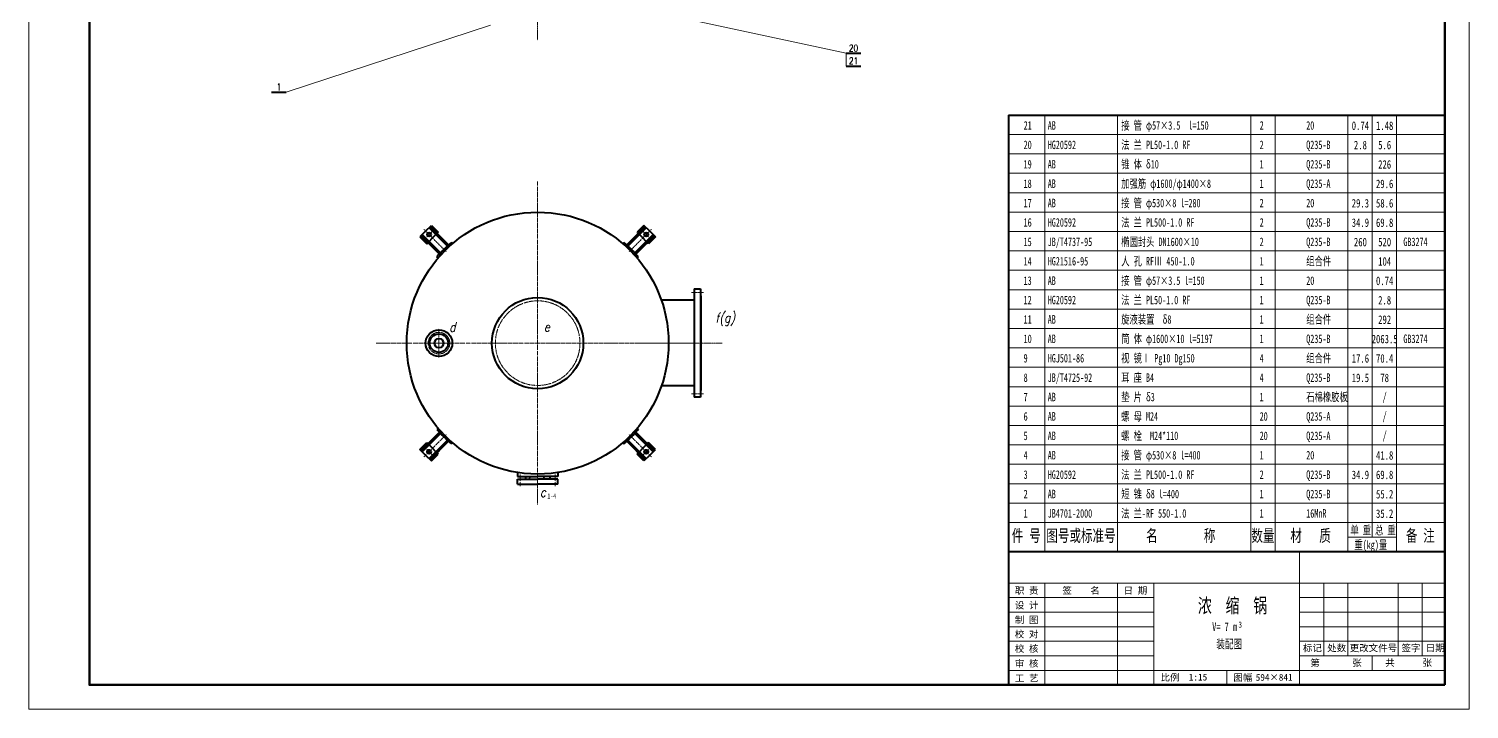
# Model space of a CAD drawing. Extents: x 588 to 17114, y -11774 to 841.
# Drawn here: x 8204 to 17114, y -11774 to -7565 of the extents above; entities that cross this region are included whole.
import ezdxf
from ezdxf.enums import TextEntityAlignment as Align

# ---------------------------------------------------------------- set-up
doc = ezdxf.new("R2010")
doc.units = 0
doc.header["$LTSCALE"] = 10
doc.linetypes.add('ZXX-L', pattern=[3.28, 2.5, -0.3, 0.18, -0.3])
doc.linetypes.add('ZXX-S', pattern=[1.27, 0.75, -0.2, 0.12, -0.2])
for name, color, linetype, lineweight in [('A 粗实线', 1, 'CONTINUOUS', 40), ('B 细实线', 7, 'CONTINUOUS', 18), ('C 文 字', 2, 'CONTINUOUS', 20), ('D 短中心线', 3, 'ZXX-S', 18), ('E 长中心线', 3, 'ZXX-L', 18), ('J 标注尺寸', 2, 'CONTINUOUS', 18)]:
    doc.layers.add(name, color=color, linetype=linetype, lineweight=lineweight)
doc.styles.add('HZTXT', font='SIMFANG.TTF', dxfattribs={"width": 0.75})
doc.styles.add('ITALICT', font='ITALICT.shx', dxfattribs={"width": 0.7})
doc.styles.add('ROMANC', font='romanc', dxfattribs={"width": 0.7, "height": 6})
doc.styles.add('标题中文', font='SIMFANG.TTF', dxfattribs={"width": 0.7})

msp = doc.modelspace()

# ---------------------------------------------------------------- linework, layer by layer
at = {"layer": 'A 粗实线'}
for p, q in [((13259.7, -7716.2), (13350, -7716.2)), ((13259.7, -7795.2), (13350, -7795.2)), ((9705.9, -7956.4), (9796.1, -7956.4)), ((14264.1, -8099), (14264.1, -10799)), ((14264.1, -8099), (16964.1, -8099)), ((10658.8, -8816.5), (10623.5, -8851.9)), ((10658.8, -8816.5), (10694.2, -8781.2)), ((10793.6, -8908.8), (10680.1, -8795.3)), ((10801, -8902.1), (10687.1, -8788.2)), ((10694.2, -8781.2), (10736.6, -8823.6)), ((11902.7, -8902.1), (12016.5, -8788.2)), ((11910, -8908.8), (12023.6, -8795.3)), ((12009.4, -8781.2), (11967, -8823.6)), ((12044.8, -8816.5), (12009.4, -8781.2)), ((12044.8, -8816.5), (12080.1, -8851.9)), ((10623.5, -8851.9), (10665.9, -8894.3)), ((10744.4, -8958.6), (10630.6, -8844.8)), ((10751.2, -8951.3), (10637.6, -8837.7)), ((10665.9, -8894.3), (10673, -8887.2)), ((10680.1, -8880.2), (10701.3, -8859)), ((10722.5, -8837.7), (10701.3, -8859)), ((10736.6, -8823.6), (10729.6, -8830.7)), ((10824.9, -8894.3), (10818.4, -8886.7)), ((11878.7, -8894.3), (11885.2, -8886.7)), ((11952.5, -8951.3), (12066, -8837.7)), ((11959.2, -8958.6), (12073.1, -8844.8)), ((11967, -8823.6), (11974.1, -8830.7)), ((11981.1, -8837.7), (12002.3, -8859)), ((12023.6, -8880.2), (12002.3, -8859)), ((12037.7, -8894.3), (12030.6, -8887.2)), ((12080.1, -8851.9), (12037.7, -8894.3)), ((10736.6, -8982.6), (10729, -8976.1)), ((11967, -8982.6), (11974.6, -8976.1)), ((12320.9, -9174.5), (12320.9, -9844.5)), ((12320.9, -9174.5), (12358.9, -9174.5)), ((12358.9, -9174.5), (12358.9, -9844.5)), ((12320.9, -9244.5), (12117.2, -9244.5)), ((12358.9, -9217), (12361.9, -9217)), ((12361.9, -9217), (12361.9, -9802)), ((12361.9, -9244.5), (12361.9, -9774.5)), ((12320.9, -9774.5), (12117.2, -9774.5)), ((12358.9, -9844.5), (12320.9, -9844.5)), ((12361.9, -9802), (12361.9, -9802)), ((10744.4, -10060.4), (10630.6, -10174.2)), ((10751.2, -10067.7), (10637.6, -10181.3)), ((10736.6, -10036.4), (10729, -10042.9)), ((11952.5, -10067.7), (12066, -10181.3)), ((11959.2, -10060.4), (12073.1, -10174.2)), ((11967, -10036.4), (11974.6, -10042.9)), ((10623.5, -10167.1), (10665.9, -10124.7)), ((10665.9, -10124.7), (10673, -10131.8)), ((10793.6, -10110.2), (10680.1, -10223.7)), ((10680.1, -10138.8), (10701.3, -10160)), ((10801, -10116.9), (10687.1, -10230.7)), ((10824.9, -10124.7), (10818.4, -10132.3)), ((11878.7, -10124.7), (11885.2, -10132.3)), ((11902.7, -10116.9), (12016.5, -10230.7)), ((11910, -10110.2), (12023.6, -10223.7)), ((12023.6, -10138.8), (12002.3, -10160)), ((12037.7, -10124.7), (12030.6, -10131.8)), ((12080.1, -10167.1), (12037.7, -10124.7)), ((10658.8, -10202.5), (10623.5, -10167.1)), ((10658.8, -10202.5), (10694.2, -10237.8)), ((10694.2, -10237.8), (10736.6, -10195.4)), ((10722.5, -10181.3), (10701.3, -10160)), ((10736.6, -10195.4), (10729.6, -10188.3)), ((11967, -10195.4), (11974.1, -10188.3)), ((12009.4, -10237.8), (11967, -10195.4)), ((11981.1, -10181.3), (12002.3, -10160)), ((12044.8, -10202.5), (12009.4, -10237.8)), ((12044.8, -10202.5), (12080.1, -10167.1)), ((11226.8, -10309.8), (11226.8, -10334.8)), ((11226.8, -10334.8), (11351.8, -10334.8)), ((11276.8, -10334.8), (11276.8, -10352)), ((11476.8, -10334.8), (11351.8, -10334.8)), ((11426.8, -10334.8), (11426.8, -10352)), ((11476.8, -10309.8), (11476.8, -10334.8)), ((11226.8, -10352), (11351.8, -10352)), ((11226.8, -10382), (11226.8, -10352)), ((11226.8, -10382), (11351.8, -10382)), ((11476.8, -10352), (11351.8, -10352)), ((11476.8, -10382), (11351.8, -10382)), ((11476.8, -10382), (11476.8, -10352)), ((14264.1, -10799), (16964.1, -10799))]:
    msp.add_line(p, q, dxfattribs=at)
at = {"layer": 'A 粗实线', "color": 1}
msp.add_line((14264.1, -10799), (14264.1, -11624), dxfattribs=at)
at = {"layer": 'A 粗实线', "color": 5, "lineweight": 120}
msp.add_lwpolyline([(16964.1, -11624), (16964.1, 691), (8579.1, 691), (8579.1, -11624)], close=True, dxfattribs=at)
at = {"layer": 'A 粗实线'}
for centre, radius in [((11351.8, -9509.5), 810), ((10680.1, -8837.7), 12), ((12023.6, -8837.7), 12), ((11351.8, -9509.5), 282.5), ((10741.2, -9509.5), 82.5), ((10741.2, -9509.5), 57), ((10741.2, -9509.5), 28.5), ((10680.1, -10181.3), 12), ((12023.6, -10181.3), 12)]:
    msp.add_circle(centre, radius, dxfattribs=at)
for start, end in [(130.57903, 135), (45, 49.42097), (135, 139.42097), (40.57903, 45), (220.57903, 225), (315, 319.42097), (225, 229.42097), (310.57903, 315)]:
    msp.add_arc((11351.8, -9509.5), 820, start, end, dxfattribs=at)
at = {"layer": 'B 细实线'}
for p, q in [((11766.8, -7396.6), (13259.7, -7716.2)), ((11059.3, -7542.1), (9796.1, -7956.4)), ((13259.7, -7795.2), (13259.7, -7716.2)), ((14489.1, -10799), (14489.1, -8099)), ((14939.1, -10799), (14939.1, -8099)), ((15764.1, -10799), (15764.1, -8099)), ((15914.1, -10799), (15914.1, -8099)), ((16364.1, -10799), (16364.1, -8099)), ((16514.1, -10709), (16514.1, -8099)), ((16664.1, -10799), (16664.1, -8099)), ((14264.1, -8219), (16964.1, -8219)), ((14264.1, -8339), (16964.1, -8339)), ((14264.1, -8459), (16964.1, -8459)), ((14264.1, -8579), (16964.1, -8579)), ((14264.1, -8699), (16964.1, -8699)), ((14264.1, -8819), (16964.1, -8819)), ((14264.1, -8939), (16964.1, -8939)), ((14264.1, -9059), (16964.1, -9059)), ((14264.1, -9179), (16964.1, -9179)), ((14264.1, -9299), (16964.1, -9299)), ((14264.1, -9419), (16964.1, -9419)), ((14264.1, -9539), (16964.1, -9539)), ((14264.1, -9659), (16964.1, -9659)), ((14264.1, -9779), (16964.1, -9779)), ((14264.1, -9899), (16964.1, -9899)), ((14264.1, -10019), (16964.1, -10019)), ((14264.1, -10139), (16964.1, -10139)), ((14264.1, -10259), (16964.1, -10259)), ((11297.5, -10348.8), (11308.1, -10338.2)), ((11299.3, -10343.7), (11303.2, -10340)), ((11302.8, -10346.9), (11305.8, -10344.1)), ((11383.6, -10348.8), (11394.2, -10338.2)), ((11385.4, -10343.6), (11389.3, -10340)), ((11388.9, -10346.8), (11391.9, -10344.1)), ((14264.1, -10379), (16964.1, -10379)), ((14264.1, -10499), (16964.1, -10499)), ((14264.1, -10619), (16964.1, -10619)), ((16364.1, -10709), (16664.1, -10709)), ((16064.1, -10799), (16064.1, -11624)), ((14264.1, -10994), (16964.1, -10994)), ((14489.1, -10994), (14489.1, -11624)), ((14939.1, -10994), (14939.1, -11624)), ((15164.1, -10994), (15164.1, -11624)), ((16214.1, -10994), (16214.1, -11444)), ((16364.1, -10994), (16364.1, -11444)), ((16673.8, -10994), (16673.8, -11444)), ((16823.8, -10994), (16823.8, -11444)), ((14264.1, -11084), (15164.1, -11084)), ((16064.1, -11084), (16964.1, -11084)), ((14264.1, -11174), (15164.1, -11174)), ((16064.1, -11174), (16964.1, -11174)), ((14264.1, -11264), (15164.1, -11264)), ((16064.1, -11264), (16964.1, -11264)), ((14264.1, -11354), (15164.1, -11354)), ((16064.1, -11354), (16964.1, -11354)), ((14264.1, -11444), (15164.1, -11444)), ((16064.1, -11444), (16964.1, -11444)), ((16514.1, -11534), (16514.1, -11444)), ((14264.1, -11534), (16964.1, -11534)), ((15614.1, -11534), (15614.1, -11624))]:
    msp.add_line(p, q, dxfattribs=at)
msp.add_lwpolyline([(17114.1, -11774), (17114.1, 841), (8204.1, 841), (8204.1, -11774)], close=True, dxfattribs=at)
at = {"layer": 'D 短中心线'}
for p, q in [((11351.8, -6505.4), (11351.8, -7636.2)), ((10648.2, -8805.9), (10786.1, -8943.8)), ((10680.1, -8837.7), (10697, -8820.8)), ((12055.4, -8805.9), (11917.5, -8943.8)), ((12023.6, -8837.7), (12006.6, -8820.8)), ((10680.1, -8837.7), (10663.1, -8854.7)), ((12023.6, -8837.7), (12040.5, -8854.7)), ((12377.9, -9195.7), (12301.9, -9195.7)), ((10741.2, -9598.9), (10741.2, -9420.1)), ((11974.2, -9509.5), (12494.4, -9509.5)), ((12377.9, -9823.2), (12301.9, -9823.2)), ((10648.2, -10213.1), (10786.1, -10075.2)), ((12055.4, -10213.1), (11917.5, -10075.2)), ((10680.1, -10181.3), (10663.1, -10164.3)), ((10680.1, -10181.3), (10697, -10198.2)), ((12023.6, -10181.3), (12006.6, -10198.2)), ((12023.6, -10181.3), (12040.5, -10164.3))]:
    msp.add_line(p, q, dxfattribs=at)
at = {"layer": 'E 长中心线'}
for p, q in [((11351.8, -8509.5), (11351.8, -10509.5)), ((10351.8, -9509.5), (12351.8, -9509.5)), ((11244.3, -10394.3), (11244.3, -10322.6)), ((11459.3, -10394.3), (11459.3, -10322.6))]:
    msp.add_line(p, q, dxfattribs=at)
for centre, radius in [((11351.8, -9509.5), 261.7), ((10741.2, -9509.5), 66.8)]:
    msp.add_circle(centre, radius, dxfattribs=at)

# ---------------------------------------------------------------- texts
at = {"layer": 'C 文 字'}
for s, height, style, width, p in [('20', 42.34, 'ROMANC', 0.8, (13305.9, -7684.4)), ('21', 42.34, 'ROMANC', 0.8, (13305.9, -7763.4)), ('1', 42.3, 'ROMANC', 0.8, (9752, -7924.6)), ('0.74', 52.5, 'HZTXT', 0.75, (16441.1, -8164.5)), ('1.48', 52.5, 'HZTXT', 0.75, (16591.1, -8164.5)), ('2.8', 52.5, 'HZTXT', 0.75, (16441.1, -8284.5)), ('5.6', 52.5, 'HZTXT', 0.75, (16591.1, -8284.5)), ('226', 52.5, 'HZTXT', 0.75, (16591.1, -8404.5)), ('29.6', 52.5, 'HZTXT', 0.75, (16591.1, -8524.5)), ('29.3', 52.5, 'HZTXT', 0.75, (16441.1, -8644.5)), ('58.6', 52.5, 'HZTXT', 0.75, (16591.1, -8644.5)), ('34.9', 52.5, 'HZTXT', 0.75, (16441.1, -8764.5)), ('69.8', 52.5, 'HZTXT', 0.75, (16591.1, -8764.5)), ('260', 52.5, 'HZTXT', 0.75, (16441.1, -8884.5)), ('520', 52.5, 'HZTXT', 0.75, (16591.1, -8884.5)), ('104', 52.5, 'HZTXT', 0.75, (16591.1, -9004.5)), ('0.74', 52.5, 'HZTXT', 0.75, (16591.1, -9124.5)), ('2.8', 52.5, 'HZTXT', 0.75, (16591.1, -9244.5)), ('292', 52.5, 'HZTXT', 0.75, (16591.1, -9364.5)), ('2063.5', 52.5, 'HZTXT', 0.75, (16591.1, -9484.5)), ('17.6', 52.5, 'HZTXT', 0.75, (16441.1, -9604.5)), ('70.4', 52.5, 'HZTXT', 0.75, (16591.1, -9604.5)), ('19.5', 52.5, 'HZTXT', 0.75, (16441.1, -9724.5)), ('78', 52.5, 'HZTXT', 0.75, (16591.1, -9724.5)), ('/', 52.5, 'HZTXT', 0.75, (16591.1, -9844.5)), ('/', 52.5, 'HZTXT', 0.75, (16591.1, -9964.5)), ('/', 52.5, 'HZTXT', 0.75, (16591.1, -10084.5)), ('41.8', 52.5, 'HZTXT', 0.75, (16591.1, -10204.5)), ('34.9', 52.5, 'HZTXT', 0.75, (16441.1, -10324.5)), ('69.8', 52.5, 'HZTXT', 0.75, (16591.1, -10324.5)), ('55.2', 52.5, 'HZTXT', 0.75, (16591.1, -10444.5)), ('35.2', 52.5, 'HZTXT', 0.75, (16591.1, -10564.5))]:
    msp.add_text(s, height=height, dxfattribs=dict(at, style=style, width=width)).set_placement(p, align=Align.MIDDLE)
at = {"layer": 'C 文 字', "style": 'ITALICT', "width": 0.8}
for s, p in [('f(g)', (12451.8, -9381.7)), ('d', (10805.2, -9440.4)), ('e', (11390.6, -9438.4)), ('c', (11366.3, -10461.6))]:
    msp.add_text(s, height=60, dxfattribs=at).set_placement(p)
at = {"layer": 'C 文 字', "style": '标题中文', "oblique": 0.5}
msp.add_text('职 责', height=42, rotation=0.09587, dxfattribs=at).set_placement((14376.4, -11039.8), align=Align.MIDDLE_CENTER)
for s, p in [('签    名', (14713.2, -11038.3)), ('日 期', (15049.1, -11039.2)), ('设 计', (14376.4, -11129.8)), ('制 图', (14376.4, -11219.8)), ('校 对', (14376.4, -11308.3)), ('校 核', (14376.4, -11398.3)), ('标记', (16144, -11394.3)), ('处数', (16294, -11394.3)), ('更改文件号', (16521.4, -11394.3)), ('签字', (16753.7, -11394.3)), ('日期', (16903.7, -11394.3)), ('审 核', (14376.4, -11489.8)), ('第       张', (16289.6, -11485.7)), ('共      张', (16739.6, -11485.7)), ('工 艺', (14376.4, -11579.8)), ('比例', (15264, -11576)), ('1:15', (15436.3, -11576)), ('图幅', (15714, -11577.3)), ('594×841', (15907.4, -11577.3))]:
    msp.add_text(s, height=42, rotation=0.09587, dxfattribs=at).set_placement(p, align=Align.MIDDLE)
at = {"layer": 'J 标注尺寸', "style": '标题中文', "width": 0.7}
for s, height, p in [('21', 52.5, (14357.9, -8189)), ('AB', 52.5, (14507.1, -8189)), ('接 管 φ57×3.5  l=150', 52.5, (14961.6, -8189)), ('2', 52.5, (15817.8, -8189)), ('20', 52.5, (16106, -8189)), ('20', 52.5, (14357.9, -8309)), ('HG20592', 52.5, (14507.1, -8309)), ('法 兰 PL50-1.0 RF', 52.5, (14961.6, -8309)), ('2', 52.5, (15817.8, -8309)), ('Q235-B', 52.5, (16106, -8309)), ('锥 体 δ10  ', 52.5, (14961.6, -8429)), ('19', 52.5, (14357.9, -8429)), ('AB', 52.5, (14507.1, -8429)), ('1', 52.5, (15817.8, -8429)), ('Q235-B', 52.5, (16106, -8429)), ('18', 52.5, (14357.9, -8549)), ('AB', 52.5, (14507.1, -8549)), ('加强筋 φ1600/φ1400×8  ', 52.5, (14961.6, -8549)), ('1', 52.5, (15817.8, -8549)), ('Q235-A', 52.5, (16106, -8549)), ('17', 52.5, (14357.9, -8669)), ('AB', 52.5, (14507.1, -8669)), ('接 管 φ530×8 l=280', 52.5, (14961.6, -8669)), ('2', 52.5, (15817.8, -8669)), ('20', 52.5, (16106, -8669)), ('法 兰 PL500-1.0 RF', 52.5, (14961.6, -8789)), ('16', 52.5, (14357.9, -8789)), ('HG20592', 52.5, (14507.1, -8789)), ('2', 52.5, (15817.8, -8789)), ('Q235-B', 52.5, (16106, -8789)), ('15', 52.5, (14357.9, -8909)), ('JB/T4737-95', 52.5, (14507.1, -8909)), ('椭圆封头 DN1600×10  ', 52.5, (14961.6, -8909)), ('2', 52.5, (15817.8, -8909)), ('Q235-B', 52.5, (16106, -8909)), ('GB3274', 52.5, (16706.8, -8909)), ('14', 52.5, (14357.9, -9029)), ('HG21516-95', 52.5, (14507.1, -9029)), ('人 孔 RFⅢ 450-1.0', 52.5, (14961.6, -9029)), ('1', 52.5, (15817.8, -9029)), ('组合件', 52.5, (16106, -9029)), ('13', 52.5, (14357.9, -9149)), ('AB', 52.5, (14507.1, -9149)), ('接 管 φ57×3.5 l=150', 52.5, (14961.6, -9149)), ('1', 52.5, (15817.8, -9149)), ('20', 52.5, (16106, -9149)), ('12', 52.5, (14357.9, -9269)), ('HG20592', 52.5, (14507.1, -9269)), ('法 兰 PL50-1.0 RF', 52.5, (14961.6, -9269)), ('1', 52.5, (15817.8, -9269)), ('Q235-B', 52.5, (16106, -9269)), ('11', 52.5, (14357.9, -9389)), ('AB', 52.5, (14507.1, -9389)), ('旋液装置  δ8', 52.5, (14961.6, -9389)), ('1', 52.5, (15817.8, -9389)), ('组合件', 52.5, (16106, -9389)), ('10', 52.5, (14357.9, -9509)), ('AB', 52.5, (14507.1, -9509)), ('筒 体 φ1600×10 l=5197', 52.5, (14961.6, -9509)), ('1', 52.5, (15817.8, -9509)), ('Q235-B', 52.5, (16106, -9509)), ('GB3274', 52.5, (16706.8, -9509)), ('9', 52.5, (14357.9, -9629)), ('HGJ501-86', 52.5, (14507.1, -9629)), ('视 镜Ⅰ Pg10 Dg150 ', 52.5, (14961.6, -9629)), ('4', 52.5, (15817.8, -9629)), ('组合件', 52.5, (16106, -9629)), ('8', 52.5, (14357.9, -9749)), ('JB/T4725-92', 52.5, (14507.1, -9749)), ('耳 座 B4', 52.5, (14961.6, -9749)), ('4', 52.5, (15817.8, -9749)), ('Q235-B', 52.5, (16106, -9749)), ('7', 52.5, (14357.9, -9869)), ('AB', 52.5, (14507.1, -9869)), ('垫 片 δ3', 52.5, (14961.6, -9869)), ('1', 52.5, (15817.8, -9869)), ('石棉橡胶板', 52.5, (16106, -9869)), ('6', 52.5, (14357.9, -9989)), ('AB', 52.5, (14507.1, -9989)), ('螺 母 M24', 52.5, (14961.6, -9989)), ('20', 52.5, (15817.8, -9989)), ('Q235-A', 52.5, (16106, -9989)), ('5', 52.5, (14357.9, -10109)), ('AB', 52.5, (14507.1, -10109)), ('螺 栓  M24*110', 52.5, (14961.6, -10109)), ('20', 52.5, (15817.8, -10109)), ('Q235-A', 52.5, (16106, -10109)), ('4', 52.5, (14357.9, -10229)), ('AB', 52.5, (14507.1, -10229)), ('接 管 φ530×8 l=400', 52.5, (14961.6, -10229)), ('1', 52.5, (15817.8, -10229)), ('20', 52.5, (16106, -10229)), ('3', 52.5, (14357.9, -10349)), ('HG20592', 52.5, (14507.1, -10349)), ('法 兰 PL500-1.0 RF', 52.5, (14961.6, -10349)), ('2', 52.5, (15817.8, -10349)), ('Q235-B', 52.5, (16106, -10349)), ('2', 52.5, (14357.9, -10469)), ('AB', 52.5, (14507.1, -10469)), ('短 锥 δ8 l=400', 52.5, (14961.6, -10469)), ('1', 52.5, (15817.8, -10469)), ('Q235-B', 52.5, (16106, -10469)), ('1-4', 31.5, (11412, -10470.7)), ('1', 52.5, (14357.9, -10589)), ('JB4701-2000', 52.5, (14507.1, -10589)), ('法 兰-RF 550-1.0 ', 52.5, (14961.6, -10589)), ('1', 52.5, (15817.8, -10589)), ('16MnR', 52.5, (16106, -10589)), ('件 号', 74.97, (14284.7, -10737.7)), ('图号或标准号', 74.97, (14497.8, -10737.7)), ('名        称', 74.97, (15115.3, -10737.7)), ('数量', 74.97, (15766.5, -10737.7)), ('材   质', 74.97, (16007.9, -10737.7)), ('单 重', 52.5, (16379, -10693.3)), ('总 重', 52.5, (16531.6, -10693.3)), ('备 注', 74.97, (16722.7, -10737.7)), ('重(kg)量', 52.5, (16403.8, -10783.3)), ('浓  缩  锅', 89.96, (15435.7, -11177.9)), ('V= 7 m', 53.98, (15524.1, -11290.8)), ('3', 37.8, (15687.2, -11269.5)), ('装配图', 53.98, (15550.2, -11398.3))]:
    msp.add_text(s, height=height, dxfattribs=at).set_placement(p)

doc.saveas('drawing.dxf')
